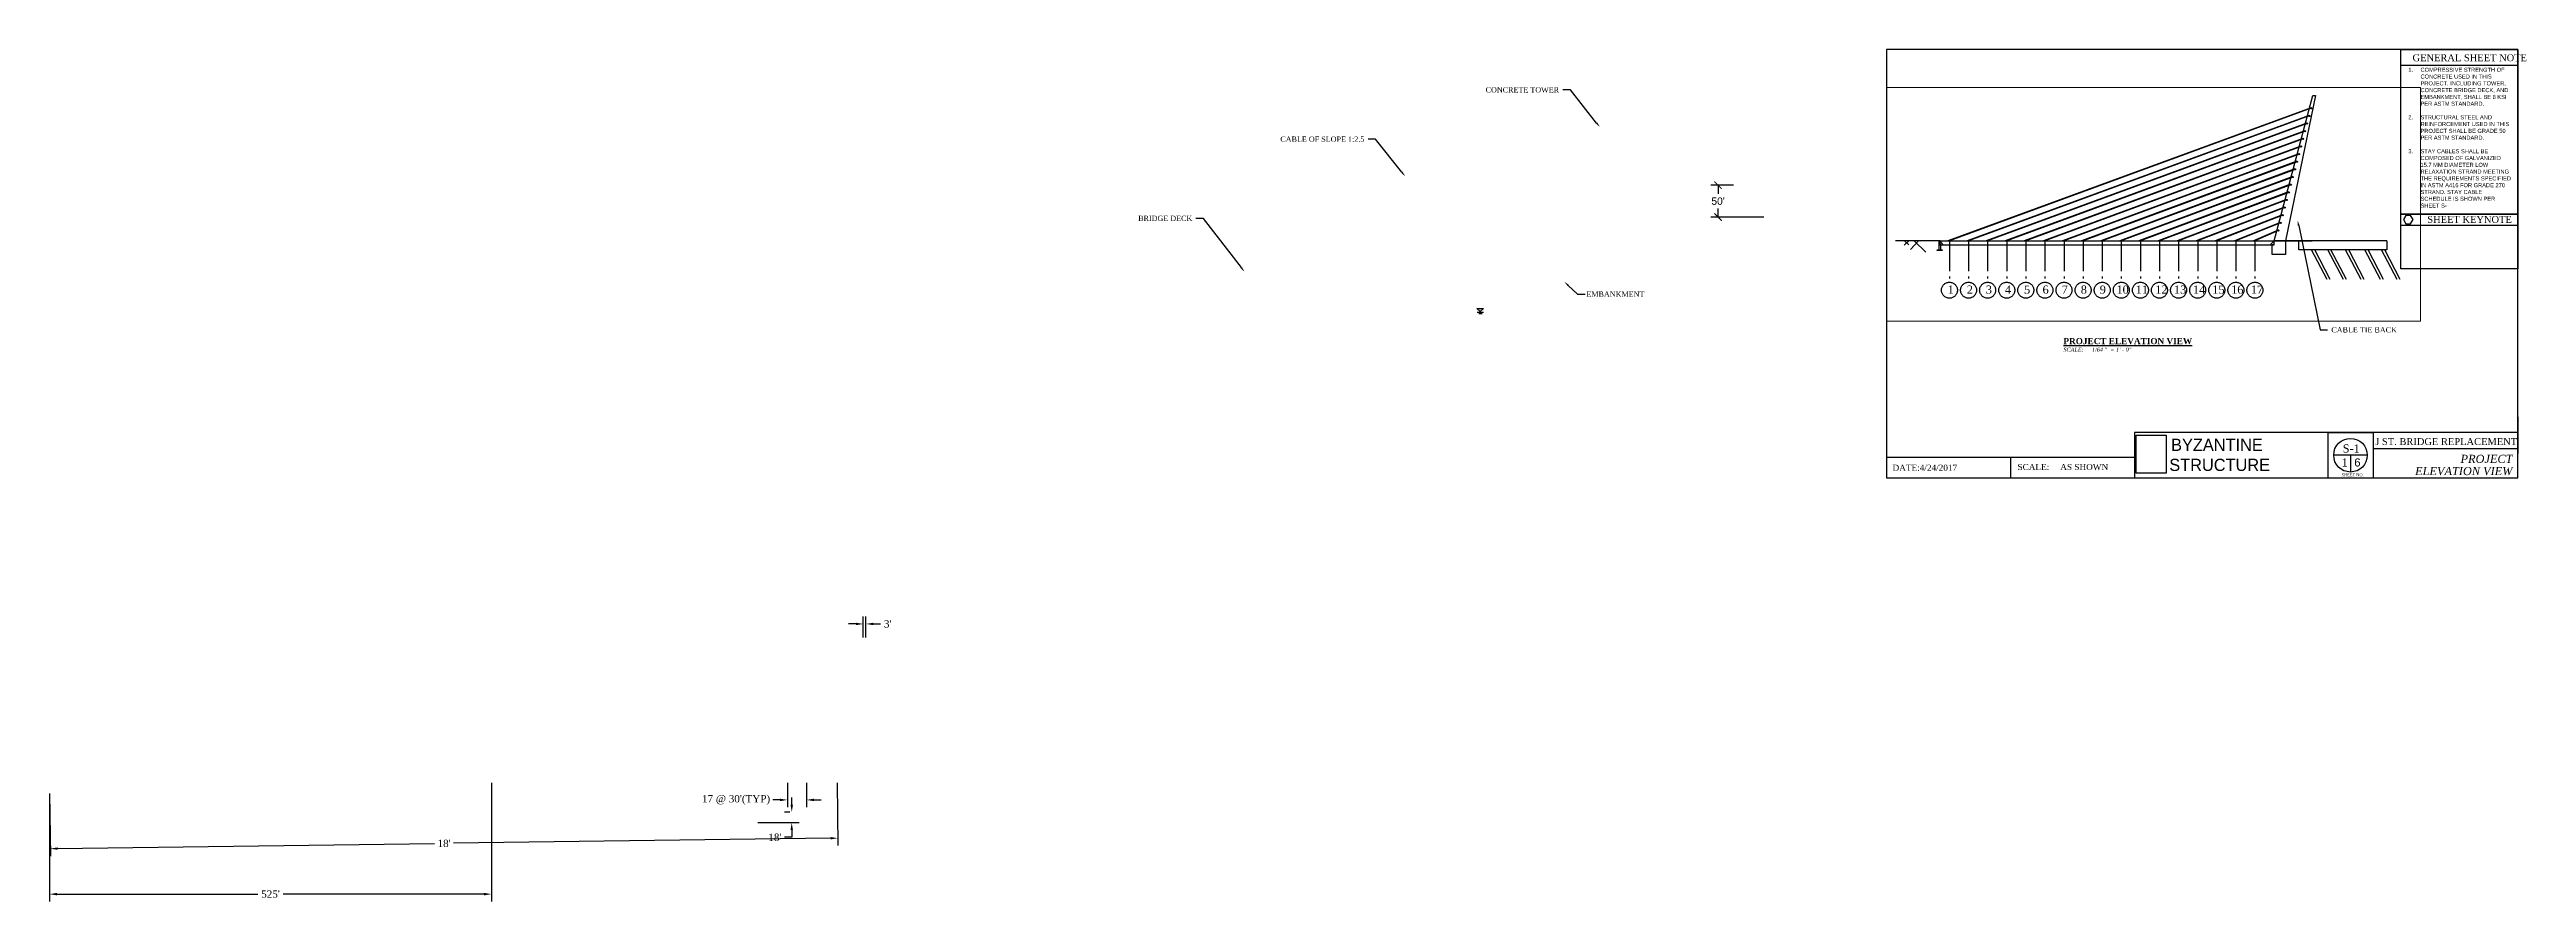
# Paper-space layout 'Elevation Dwg' of a CAD drawing. Header units: feet. Extents: x -45.1 to 15.7, y -10.4 to 10.5.
# The model-space entities are those that its viewports show. They can reach past a viewport. Long polylines and large blocks are cut down to what shows.
import ezdxf
from ezdxf import colors
from ezdxf.entities.mleader import LeaderData, LeaderLine
from ezdxf.enums import TextEntityAlignment as Align
from ezdxf.math import Vec2, Vec3

# ---------------------------------------------------------------- set-up
doc = ezdxf.new("R2010")
doc.units = ezdxf.units.FT
doc.header["$MEASUREMENT"] = 0
doc.header["$XCLIPFRAME"] = 0
doc.linetypes.add('ACAD_ISO03W100', pattern=[30, 12, -18])
doc.linetypes.add('CENTER2', pattern=[1.125, 0.75, -0.125, 0.125, -0.125])
doc.styles.add('Annotative', font='arial.ttf')
doc.styles.add('Bridge 122L', font='times.ttf')
doc.styles.get("Standard").update_dxf_attribs({"font": 'times.ttf'})
doc.dimstyles.new('Bridge 122L', dxfattribs={"dimtxt": 0.18, "dimasz": 0.18, "dimexe": 0.18, "dimexo": 0.0625, "dimgap": 0.09, "dimtad": 0, "dimtih": 1, "dimtoh": 1, "dimdec": 0, "dimzin": 0, "dimdsep": 46, "dimlunit": 3, "dimtxsty": 'Annotative', "dimblk": 'ARCHTICK', "dimcen": 0.09, "dimadec": 1, "dimazin": 0, "dimtfac": 1, "dimtdec": 0, "dimtofl": 0, "dimtmove": 0, "dimatfit": 3, "dimfxl": 1, "dimtolj": 1, "dimtzin": 0, "dimarcsym": 0})
doc.dimstyles.get("Standard").update_dxf_attribs({"dimtxt": 0.18, "dimasz": 0.18, "dimexe": 0.18, "dimexo": 0.0625, "dimgap": 0.09, "dimtad": 0, "dimtih": 1, "dimtoh": 1, "dimdec": 4, "dimzin": 0, "dimdsep": 46, "dimtxsty": 'Standard', "dimcen": 0.09, "dimadec": 0, "dimazin": 0, "dimtfac": 1, "dimtdec": 4, "dimtofl": 0, "dimtmove": 0, "dimatfit": 3, "dimfxl": 1, "dimtolj": 1, "dimtzin": 0, "dimarcsym": 0})
picture_1 = doc.add_image_def('image1.jpg', size_in_pixel=(215, 288))

# ---------------------------------------------------------------- blocks, each defined once
blk = doc.blocks.new('*D3')
at = {"color": 0, "lineweight": -2, "transparency": 16777216}
for p, q in [((-26.98, -7.488), (-26.98, -8.086)), ((-26.511, -7.488), (-26.511, -8.086)), ((-27.16, -7.906), (-27.34, -7.906)), ((-26.331, -7.906), (-26.151, -7.906))]:
    blk.add_line(p, q, dxfattribs=at)
at = {"color": 0, "transparency": 16777216}
for points in [[(-27.16, -7.876), (-27.16, -7.936), (-26.98, -7.906)], [(-26.331, -7.876), (-26.331, -7.936), (-26.511, -7.906)]]:
    blk.add_solid(points, dxfattribs=at)
at = {"layer": 'Defpoints', "color": 0, "transparency": 16777216}
for p in [(-26.98, -7.425), (-26.511, -7.425), (-26.98, -7.906)]:
    blk.add_point(p, dxfattribs=at)
at = {"color": 0, "transparency": 16777216, "insert": (-28.241, -7.906), "char_height": 0.18, "attachment_point": 5}
blk.add_mtext("\\A1;17 @ 30'(TYP)", dxfattribs=at)
blk = doc.blocks.new('*D4')
at = {"color": 0, "lineweight": -2, "transparency": 16777216}
for p, q in [((-45.095, -7.747), (-45.095, -10.399)), ((-34.245, -7.488), (-34.245, -10.399)), ((-44.915, -10.219), (-39.983, -10.219)), ((-34.425, -10.219), (-39.357, -10.219))]:
    blk.add_line(p, q, dxfattribs=at)
at = {"color": 0, "transparency": 16777216}
for points in [[(-44.915, -10.189), (-44.915, -10.249), (-45.095, -10.219)], [(-34.425, -10.189), (-34.425, -10.249), (-34.245, -10.219)]]:
    blk.add_solid(points, dxfattribs=at)
at = {"layer": 'Defpoints', "color": 0, "transparency": 16777216}
for p in [(-45.095, -7.685), (-34.245, -7.425), (-45.095, -10.219)]:
    blk.add_point(p, dxfattribs=at)
at = {"color": 0, "transparency": 16777216, "insert": (-39.67, -10.219), "char_height": 0.18, "attachment_point": 5}
blk.add_mtext("\\A1;525'", dxfattribs=at)
blk = doc.blocks.new('_ArchTick')
at = {"color": 0, "linetype": 'ByBlock', "const_width": 0.15}
blk.add_lwpolyline([(-0.5, -0.5), (0.5, 0.5)], dxfattribs=at)
blk = doc.blocks.new('*D5')
at = {"color": 0, "linetype": 'Continuous', "lineweight": -2, "transparency": 16777216}
for p, q in [((-3.755, 7.184), (-4.313, 7.184)), ((-4.133, 7.184), (-4.133, 6.975)), ((-3.008, 6.403), (-4.313, 6.403)), ((-4.133, 6.403), (-4.133, 6.611))]:
    blk.add_line(p, q, dxfattribs=at)
at = {"layer": 'Defpoints', "color": 0, "transparency": 16777216}
for p in [(-3.692, 7.184), (-4.133, 6.403), (-2.945, 6.403)]:
    blk.add_point(p, dxfattribs=at)
at = {"color": 0, "lineweight": -2, "transparency": 16777216, "xscale": 0.18, "yscale": 0.18, "zscale": 0.18}
for p, rotation in [((-4.133, 7.184), 90), ((-4.133, 6.403), 270)]:
    blk.add_blockref('_ArchTick', p, dxfattribs=dict(at, rotation=rotation))
at = {"color": 0, "transparency": 16777216, "insert": (-4.133, 6.793), "char_height": 0.18, "attachment_point": 5, "style": 'Annotative'}
blk.add_mtext("\\A1;50'", dxfattribs=at)
blk = doc.blocks.new('*D6')
at = {"color": 0, "lineweight": -2, "transparency": 16777216}
for p, q in [((-26.874, -8.026), (-26.874, -7.846)), ((-27.703, -8.464), (-26.694, -8.464)), ((-26.92, -8.206), (-27.054, -8.206)), ((-26.874, -8.824), (-27.054, -8.824)), ((-26.874, -8.644), (-26.874, -8.824))]:
    blk.add_line(p, q, dxfattribs=at)
at = {"color": 0, "transparency": 16777216}
for points in [[(-26.904, -8.026), (-26.844, -8.026), (-26.874, -8.206)], [(-26.904, -8.644), (-26.844, -8.644), (-26.874, -8.464)]]:
    blk.add_solid(points, dxfattribs=at)
at = {"layer": 'Defpoints', "color": 0, "transparency": 16777216}
for p in [(-27.765, -8.464), (-26.874, -8.464), (-26.857, -8.206)]:
    blk.add_point(p, dxfattribs=at)
at = {"color": 0, "transparency": 16777216, "insert": (-27.288, -8.824), "char_height": 0.18, "attachment_point": 5}
blk.add_mtext("\\A1;18'", dxfattribs=at)
blk = doc.blocks.new('*D8')
at = {"color": 0, "lineweight": -2, "transparency": 16777216}
for p, q in [((-45.094, -7.747), (-45.074, -9.284)), ((-25.76, -7.489), (-25.739, -9.025)), ((-44.896, -9.101), (-35.643, -8.977)), ((-25.922, -8.847), (-35.175, -8.971))]:
    blk.add_line(p, q, dxfattribs=at)
at = {"color": 0, "transparency": 16777216}
for points in [[(-44.896, -9.071), (-44.896, -9.131), (-45.076, -9.104)], [(-25.922, -8.817), (-25.921, -8.877), (-25.742, -8.845)]]:
    blk.add_solid(points, dxfattribs=at)
at = {"layer": 'Defpoints', "color": 0, "transparency": 16777216}
for p in [(-45.095, -7.685), (-25.761, -7.426), (-25.742, -8.845)]:
    blk.add_point(p, dxfattribs=at)
at = {"color": 0, "transparency": 16777216, "insert": (-35.409, -8.974), "char_height": 0.18, "attachment_point": 5}
blk.add_mtext("\\A1;18'", dxfattribs=at)
blk = doc.blocks.new('*D11')
at = {"color": 0, "lineweight": -2, "transparency": 16777216}
for p, q in [((-25.3, -3.586), (-25.48, -3.586)), ((-25.12, -3.921), (-25.12, -3.406)), ((-25.052, -3.921), (-25.052, -3.406)), ((-24.872, -3.586), (-24.692, -3.586))]:
    blk.add_line(p, q, dxfattribs=at)
at = {"color": 0, "transparency": 16777216}
for points in [[(-25.3, -3.556), (-25.3, -3.616), (-25.12, -3.586)], [(-24.872, -3.556), (-24.872, -3.616), (-25.052, -3.586)]]:
    blk.add_solid(points, dxfattribs=at)
at = {"layer": 'Defpoints', "color": 0, "transparency": 16777216}
for p in [(-25.052, -3.586), (-25.12, -3.984), (-25.052, -3.984)]:
    blk.add_point(p, dxfattribs=at)
at = {"color": 0, "transparency": 16777216, "insert": (-24.519, -3.586), "char_height": 0.18, "attachment_point": 5}
blk.add_mtext("\\A1;3'", dxfattribs=at)
blk = doc.blocks.new('Sheet Number')
for p, q in [((11.806, 0.557), (10.98, 0.557)), ((11.393, 0.557), (11.393, 0.144))]:
    blk.add_line(p, q)
blk.add_circle((11.393, 0.557), 0.413)
for tag, p in [('S-1', (11.411, 0.721)), ('1', (11.251, 0.38))]:
    blk.add_attdef(tag, text='', height=0.2).set_placement(p, align=Align.MIDDLE)
at = {"style": 'Annotative'}
blk.add_attdef('6', text='', height=0.2, dxfattribs=at).set_placement((11.563, 0.379), align=Align.MIDDLE)

msp = doc.modelspace()

# ---------------------------------------------------------------- linework, layer by layer
for p, q in [((597035, 591840), (597768, 594576)), ((597816, 594576), (597251, 591840)), ((597768, 594576), (597816, 594576)), ((597734, 594345), (590887, 591840)), ((597738, 594336), (590915, 591840)), ((597695, 594201), (591247, 591840)), ((597700, 594192), (591275, 591840)), ((597656, 594057), (591607, 591840)), ((597661, 594048), (591635, 591840)), ((597618, 593913), (591967, 591840)), ((597623, 593904), (591995, 591840)), ((597579, 593769), (592327, 591840)), ((597584, 593760), (592355, 591840)), ((597541, 593625), (592687, 591840)), ((597545, 593616), (592715, 591840)), ((597502, 593481), (593047, 591840)), ((597507, 593472), (593075, 591840)), ((597464, 593337), (593407, 591840)), ((597470, 593329), (593435, 591840)), ((597425, 593193), (593767, 591840)), ((597432, 593185), (593795, 591840)), ((597387, 593049), (594127, 591840)), ((597391, 593040), (594155, 591840)), ((597348, 592905), (594488, 591840)), ((597353, 592896), (594515, 591840)), ((597309, 592761), (594848, 591840)), ((597314, 592752), (594875, 591840)), ((597271, 592617), (595208, 591840)), ((597275, 592608), (595235, 591840)), ((597232, 592473), (595568, 591840)), ((597237, 592464), (595595, 591840)), ((597194, 592329), (595928, 591840)), ((597198, 592320), (595955, 591840)), ((597155, 592185), (596289, 591840)), ((597160, 592176), (596315, 591840)), ((590735, 591840), (589899, 591840)), ((590149, 591839), (590064, 591754)), ((590070, 591839), (590149, 591760)), ((590329, 591839), (590180, 591676)), ((590251, 591839), (590470, 591624)), ((590733, 591840), (590715, 591840)), ((590735, 591840), (597035, 591840)), ((590735, 591840), (590735, 591762)), ((590735, 591840), (597035, 591840)), ((590735, 591762), (597035, 591762)), ((597116, 592041), (596650, 591840)), ((597121, 592032), (596675, 591840)), ((597035, 591762), (597000, 591762)), ((597000, 591760), (597000, 591753)), ((597035, 591762), (597035, 591840)), ((597035, 591840), (597755, 591840)), ((597035, 591840), (597251, 591840)), ((597251, 591840), (597251, 591840)), ((597500, 591667), (597500, 591840)), ((599161, 591839), (599161, 591667)), ((599161, 591667), (597500, 591667)), ((598036, 591110), (597743, 591667)), ((598096, 591110), (597803, 591667)), ((598342, 591110), (598049, 591667)), ((598402, 591110), (598109, 591667)), ((598677, 591110), (598384, 591667)), ((598737, 591110), (598444, 591667)), ((599040, 591110), (598748, 591667)), ((599100, 591110), (598807, 591667)), ((599355, 591110), (599063, 591667)), ((599415, 591110), (599122, 591667))]:
    msp.add_line(p, q)
at = {"linetype": 'ACAD_ISO03W100'}
for p, q in [((590799, 591762), (590735, 591840)), ((597035, 591840), (596962, 591762))]:
    msp.add_line(p, q, dxfattribs=at)
for points in [[(590751, 591760), (590735, 591760), (590733, 591760), (590733, 591840), (590715, 591840), (590715, 591753), (590715, 591668)], [(590751, 591668), (590751, 591760)], [(597000, 591760), (597035, 591760), (597037, 591760), (597037, 591840), (597251, 591840), (597251, 591753), (597251, 591580), (597000, 591580), (597000, 591753)], [(590751, 591668), (590781, 591668), (590781, 591656), (590685, 591656), (590685, 591668), (590715, 591668)]]:
    msp.add_lwpolyline(points)
for centre in [(597661, 594048), (597700, 594192), (597738, 594336), (597545, 593616), (597584, 593760), (597623, 593904), (597432, 593185), (597470, 593329), (597507, 593472), (597314, 592752), (597353, 592896), (597391, 593040), (597160, 592176), (597198, 592320), (597237, 592464), (597275, 592608), (597121, 592032)]:
    msp.add_circle(centre, 10.3)
msp.add_open_spline([(599161, 591839), (597758, 591839), (597397, 591839), (597035, 591840), (597035, 591840), (597035, 591840), (597035, 591840)], degree=3, knots=[0, 0, 0, 0, 1, 1, 1, 1.210173, 1.210173, 1.210173, 1.210173])
msp.add_point((590735, 591840))

psp = doc.layouts.new('Elevation Dwg')

# ---------------------------------------------------------------- linework, layer by layer
for p, q in [((15.50081116, 10.51559009), (15.50081116, 10.51559009)), ((15.50081116, 10.51559009), (15.50081116, 10.51559009)), ((12.6275998, 10.12900545), (15.50081116, 10.12900545)), ((12.6275998, 6.20796746), (15.50081116, 6.20796746)), ((-10.04662522, 4.06408713), (-9.89086396, 4.06408713)), ((-10.0096132, 4.03815231), (-9.92787597, 4.03815231)), ((15.50081116, 0), (15.50081116, 1.5)), ((15.50081116, 1.5), (15.50081116, 1)), ((10.8380107, 1.11382014), (11.9480107, 1.11382014)), ((15.50081116, 1.11382014), (11.21830952, 1.11382014)), ((11.9480107, 1.11382014), (11.9480107, 0)), ((15.50081116, 0.71382014), (11.9480107, 0.71382014)), ((15.50081116, 1), (15.50081116, 0.6)), ((6.08734221, 0.5), (0, 0.5)), ((0, 0), (6.50081116, 0)), ((3.04367111, 0.5), (3.04367111, 0)), ((11.50081116, 0), (12.10081116, 0))]:
    psp.add_line(p, q)
at = {"linetype": 'CENTER2'}
for p, q in [((1.54750899, 5.82275964), (1.54750899, 4.8929915)), ((1.54750899, 5.82275964), (1.54750899, 4.8929915)), ((2.01625899, 5.82275964), (2.01625899, 4.8929915)), ((2.48500899, 5.82275964), (2.48500899, 4.8929915)), ((2.95375899, 5.82275964), (2.95375899, 4.8929915)), ((3.42250899, 5.82275964), (3.42250899, 4.8929915)), ((3.89125899, 5.82275964), (3.89125899, 4.8929915)), ((4.36000899, 5.82275964), (4.36000899, 4.8929915)), ((4.82875899, 5.82275964), (4.82875899, 4.8929915)), ((5.29750899, 5.82275964), (5.29750899, 4.8929915)), ((5.76625899, 5.82275964), (5.76625899, 4.8929915)), ((6.23500899, 5.82275964), (6.23500899, 4.8929915)), ((6.70375899, 5.82275964), (6.70375899, 4.8929915)), ((7.17250899, 5.82275964), (7.17250899, 4.8929915)), ((7.64125899, 5.82275964), (7.64125899, 4.8929915)), ((8.11000899, 5.82275964), (8.11000899, 4.8929915)), ((8.57875899, 5.82275964), (8.57875899, 4.8929915)), ((9.04750899, 5.82275964), (9.04750899, 4.8929915))]:
    psp.add_line(p, q, dxfattribs=at)
for points in [[(0, 10.51559009), (0, 0), (15.50081116, 0), (15.50081116, 10.51559009)], [(15.50081116, 10.51559009), (15.50081116, 6.47707632), (12.6275998, 6.47707632), (12.6275998, 10.51559009)], [(12.6275998, 5.12846858), (12.6275998, 6.47707632), (15.50081116, 6.47707632), (15.50081116, 5.12846858)], [(12.86974259, 6.24056749), (12.92768765, 6.34093127), (12.86974259, 6.44129506), (12.75385248, 6.44129506), (12.69590742, 6.34093127), (12.75385248, 6.24056749)], [(-9.8939029, 4.16017321), (-9.97253315, 4.08123584), (-10.05116341, 4.16017321)]]:
    psp.add_lwpolyline(points, close=True)
for points in [[(11.21830952, 1.11382014), (6.08734221, 1.11382014), (6.08734221, 0)], [(10.8380107, 1.11382014), (10.8380107, 0)]]:
    psp.add_lwpolyline(points)
at = {"linetype": 'ACAD_ISO03W100'}
for centre in [(1.54750899, 4.60781112), (2.01625899, 4.60781112), (2.48500899, 4.60781112), (2.95375899, 4.60781112), (3.42250899, 4.60781112), (3.89125899, 4.60781112), (4.36000899, 4.60781112), (4.82875899, 4.60781112), (5.29750899, 4.60781112), (5.76625899, 4.60781112), (6.23500899, 4.60781112), (6.70375899, 4.60781112), (7.17250899, 4.60781112), (7.64125899, 4.60781112), (8.11000899, 4.60781112), (8.57875899, 4.60781112), (9.04750899, 4.60781112)]:
    psp.add_circle(centre, 0.19641206, dxfattribs=at)

# ---------------------------------------------------------------- block references
psp.add_blockref('Sheet Number', (0, 0)).add_auto_attribs({'6': '6', '1': '1', 'S-1': 'S-1'})

# ---------------------------------------------------------------- texts
for s, width, gutter_width, heights, insert, char_height, attachment_point in [('GENERAL SHEET NOTE', 3.0363088888, 1, [0.17379957], (15.72573321, 10.22619155), 0.17, 9), ('\\pi-0.3,l0.4,t0.4;{\\fArial|b0|i0|c0|p34;1.^ICOMPRESSIVE STRENGTH OF CONCRETE USED IN THIS PROJECT, INCLUDING TOWER, CONCRETE BRIDGE DECK, AND EMBANKMENT, SHALL BE 8 KSI PER ASTM STANDARD.\\P\\P2.^ISTRUCTURAL STEEL AND REINFORCEMENT USED IN THIS PROJECT SHALL BE GRADE 50 PER ASTM STANDARD.  \\P\\P3.^ISTAY CABLES SHALL BE COMPOSED OF GALVANIZED 15.7 MM DIAMETER LOW RELAXATION STRAND MEETING THE REQUIREMENTS SPECIFIED IN ASTM A416 FOR GRADE 270 STRAND. STAY CABLE SCHEDULE IS SHOWN PER SHEET S-}', 2.6498062996, 0.75, [0], (12.71238969, 10.06923719), 0.1, 1), ('SHEET KEYNOTE', 2.3396184216, 1, [0.10259937], (15.35374636, 6.25766678), 0.17, 9), ('{\\fTimes New Roman|b1|i0|c0|p18;\\LPROJECT ELEVATION VIEW}', 5.2880208449, 0.75, [0], (4.34554624, 3.43235543), 0.15, 1), ('J ST. BRIDGE REPLACEMENT', 4.2825016445, 1, [0], (15.48297078, 0.80294134), 0.17, 9), ('SHEET NO.', 0.7348315965, 1, [0], (11.1759879, 0.10826661), 0.07, 1)]:
    psp.add_mtext_dynamic_manual_height_columns(s, width=width, gutter_width=gutter_width, heights=heights, dxfattribs=dict(insert=insert, char_height=char_height, attachment_point=attachment_point))
at = {"linetype": 'ACAD_ISO03W100', "lineweight": 100, "char_height": 0.2, "attachment_point": 1}
for s, insert in [('1', (1.50357169, 4.72231805)), ('1', (1.50357169, 4.72231805)), ('2', (1.97232169, 4.72231805)), ('3', (2.44107169, 4.72231805)), ('4', (2.90982169, 4.72231805)), ('5', (3.37857169, 4.72231805)), ('6', (3.83260152, 4.72231805)), ('7', (4.30380486, 4.72231805)), ('8', (4.77095368, 4.72231805)), ('9', (5.23631664, 4.72231805)), ('10', (5.64739903, 4.72231805)), ('11', (6.12025524, 4.72231805)), ('12', (6.59964473, 4.72231805)), ('13', (7.06087275, 4.72231805)), ('14', (7.52645495, 4.72231805)), ('15', (8.00183062, 4.72231805)), ('16', (8.46227985, 4.72231805)), ('17', (8.94660936, 4.72231805))]:
    psp.add_mtext_dynamic_manual_height_columns(s, width=0.295575523, gutter_width=1, heights=[0], dxfattribs=dict(at, insert=insert))
at = {"attachment_point": 1, "style": 'Bridge 122L'}
for s, width, insert, char_height in [('\\A1;\\pi-0.3,l0.4,t0.8;{\\fTimes New Roman|b0|i1|c0|p18;SCALE:^I1/64 "  = 1\' - 0"}', 2.8399698891, (4.24432847, 3.19723766), 0.1), ('\\pi-0.45,l0.6,t1.2;SCALE:^IAS SHOWN ', 3.610622666, (3.06784752, 0.34211269), 0.15)]:
    psp.add_mtext_dynamic_manual_height_columns(s, width=width, gutter_width=0.75, heights=[0], dxfattribs=dict(at, insert=insert, char_height=char_height))
at = {"char_height": 0.3, "attachment_point": 1}
for s, insert, width in [('{\\fHarrington|b0|i0|c0|p82;BYZANTINE}', (6.98885562, 0.96158619), 2.788092916), ('{\\fBankGothic Lt BT|b0|i0|c0|p34;STRUCTURE}', (6.94443167, 0.46891569), 2.0704230008)]:
    psp.add_mtext(s, dxfattribs=dict(at, insert=insert, width=width))
at = {"insert": (15.36980985, 0.06233828), "char_height": 0.2, "attachment_point": 9, "line_spacing_factor": 0.9}
psp.add_mtext_dynamic_manual_height_columns('{\\fTimes New Roman|b0|i1|c0|p18;PROJECT\\PELEVATION VIEW}', width=2.9690823123, gutter_width=1, heights=[0], dxfattribs=at)
psp.add_attdef('DATE:4/24/2017', (0.1507606, 0.17396852), '', height=0.15)

# ---------------------------------------------------------------- dimensions: what is measured, and where the dimension line sits
dim = psp.add_linear_dim(base=(-4.13337719, 6.40259634), p1=(-3.69249479, 7.18384634), p2=(-2.94547101, 6.40259634), angle=90, text="50'", dimstyle='Bridge 122L')
dim.commit()
dim.dimension.update_dxf_attribs({"geometry": '*D5', "text_midpoint": (-4.13337719, 6.79322134)})
for base, p1, p2, text, picture, middle in [((-25.0518991, -3.58561712), (-25.11999561, -3.98393476), (-25.0518991, -3.98393476), "3'", '*D11', (-24.5191433, -3.58561712)), ((-45.09499594, -10.2191219), (-34.24516346, -7.42504552), (-45.09499594, -7.68469033), "525'", '*D4', (-39.6700797, -10.2191219)), ((-26.97953846, -7.90566138), (-26.51078846, -7.42504552), (-26.97953846, -7.42504552), "17 @ 30'(TYP)", '*D3', (-28.24076629, -7.90566138))]:
    dim = psp.add_linear_dim(base=base, p1=p1, p2=p2, text=text, dimstyle='Standard', override={"dimlfac": -768})
    dim.commit()
    dim.dimension.update_dxf_attribs({"geometry": picture, "text_midpoint": middle})
dim = psp.add_aligned_dim(p1=(-45.09499594, -7.68469033), p2=(-25.76073448, -7.42620416), distance=-1.41899609, text="18'", dimstyle='Standard', override={"dimlfac": -768})
dim.commit()
dim.dimension.update_dxf_attribs({"geometry": '*D8', "text_midpoint": (-35.40889588, -8.97431653)})
dim = psp.add_linear_dim(base=(-26.87413763, -8.46409506), p1=(-26.85747732, -8.20629552), p2=(-27.76519318, -8.46409506), angle=90, text="18'", dimstyle='Standard', override={"dimlfac": -768})
dim.commit()
dim.dimension.update_dxf_attribs({"geometry": '*D6', "text_midpoint": (-27.28840776, -8.82409506)})

# ---------------------------------------------------------------- pictures from other files: only their frames are drawn
image = psp.add_image(picture_1, insert=(6.12964145, 0.07481458), size_in_units=(0.74652778, 1))
image.set_boundary_path([(-0.1364924, 7.203723), (211.3589665, 275.7695327)])
image.dxf.flags = 15

# ---------------------------------------------------------------- leaders
ml = psp.add_multileader_mtext('Standard')
ml.set_content('CONCRETE TOWER', color=256)
ml.set_leader_properties()
ml.build(insert=Vec2(0, 0))
ml.multileader.update_dxf_attribs({"dogleg_length": 0.36, "arrow_head_size": 0.13})
ctx = ml.context
ctx.base_point, ctx.char_height, ctx.arrow_head_size, ctx.landing_gap_size, ctx.plane_origin = Vec3(-9.86378126, 9.5237312), 0.13, 0.13, 0.09, Vec3(-7.03246698, 8.61011618)
ctx.text_align_type = 2
notes = []
notes.append((ctx, [(0, (1, 1, 0), (-7.75909783, 9.5237312), (-1, 0), 0.18650751, [(0, [(-7.03246698, 8.61011618)], 0, [])])]))
ctx.mtext.insert, ctx.mtext.alignment, ctx.mtext.flow_direction = Vec3(-8.03560534, 9.59018397), 3, 5
ml = psp.add_multileader_mtext('Standard')
ml.set_content('CABLE OF SLOPE 1:2.5', color=256)
ml.set_leader_properties()
ml.build(insert=Vec2(0, 0))
ml.multileader.update_dxf_attribs({"dogleg_length": 0.36, "arrow_head_size": 0.13})
ctx = ml.context
ctx.base_point, ctx.char_height, ctx.arrow_head_size, ctx.landing_gap_size, ctx.plane_origin = Vec3(-14.88091399, 8.31450984), 0.13, 0.13, 0.09, Vec3(-11.81293784, 7.40089482)
ctx.text_align_type = 2
notes.append((ctx, [(0, (1, 1, 0), (-12.53956869, 8.31450984), (-1, 0), 0.18650751, [(0, [(-11.81293784, 7.40089482)], 0, [])])]))
ctx.mtext.insert, ctx.mtext.alignment, ctx.mtext.flow_direction = Vec3(-12.81607621, 8.38096262), 3, 5
ml = psp.add_multileader_mtext('Standard')
ml.set_content('BRIDGE DECK', color=256)
ml.set_leader_properties()
ml.build(insert=Vec2(0, 0))
ml.multileader.update_dxf_attribs({"dogleg_length": 0.36, "arrow_head_size": 0.13})
ctx = ml.context
ctx.base_point, ctx.char_height, ctx.arrow_head_size, ctx.landing_gap_size, ctx.plane_origin = Vec3(-18.41336332, 6.36946931), 0.13, 0.13, 0.09, Vec3(-15.75642082, 5.0578319)
ctx.text_align_type = 2
notes.append((ctx, [(0, (1, 1, 0), (-16.76344557, 6.36946931), (-1, 0), 0.18650751, [(0, [(-15.75642082, 5.0578319)], 0, [])])]))
ctx.mtext.insert, ctx.mtext.alignment, ctx.mtext.flow_direction = Vec3(-17.03995308, 6.43592208), 3, 5
ml = psp.add_multileader_mtext('Standard')
ml.set_content('CABLE TIE BACK', color=256, style='Bridge 122L')
ml.set_leader_properties()
ml.build(insert=Vec2(0, 0))
ml.multileader.update_dxf_attribs({"dogleg_length": 0.36, "arrow_head_size": 0.13})
ctx = ml.context
ctx.base_point, ctx.char_height, ctx.arrow_head_size, ctx.landing_gap_size, ctx.plane_origin = Vec3(10.83238918, 3.63247382), 0.13, 0.13, 0.09, Vec3(11.73036353, 7.13502659)
notes.append((ctx, [(1, (1, 1, 0), (10.64588167, 3.63247382), (1, 0), 0.18650751, [(0, [(10.0947109, 6.32245664)], 0, [])])]))
ctx.mtext.insert, ctx.mtext.flow_direction = Vec3(10.92238918, 3.69892659), 5
ml = psp.add_multileader_mtext('Standard')
ml.set_content('EMBANKMENT', color=256)
ml.set_leader_properties()
ml.build(insert=Vec2(0, 0))
ml.multileader.update_dxf_attribs({"dogleg_length": 0.18650751, "arrow_head_size": 0.13})
ctx = ml.context
ctx.base_point, ctx.char_height, ctx.arrow_head_size, ctx.landing_gap_size, ctx.plane_origin = Vec3(-7.39915303, 4.5108361), 0.13, 0.13, 0.09, Vec3(-6.84145136, 5.05634957)
ctx.text_align_type = 2
notes.append((ctx, [(0, (1, 1, 0), (-7.58566054, 4.5108361), (1, 0), 0.18650751, [(0, [(-7.905962, 4.81305127)], 0, [])])]))
ctx.mtext.insert, ctx.mtext.alignment, ctx.mtext.flow_direction = Vec3(-5.94223162, 4.5768671), 3, 5
for ctx, leaders in notes:
    for number, flags, end, landing, length, lines in leaders:
        leader = LeaderData()
        leader.index, (leader.has_last_leader_line, leader.has_dogleg_vector, leader.attachment_direction) = number, flags
        leader.last_leader_point, leader.dogleg_vector, leader.dogleg_length = Vec3(end), Vec3(landing), length
        for number, points, colour, breaks in lines:
            line = LeaderLine()
            line.index, line.vertices, line.color, line.breaks = number, Vec3.list(points), colors.encode_raw_color(colour), breaks
            leader.lines.append(line)
        ctx.leaders.append(leader)

# ---------------------------------------------------------------- viewports
at = {"layer": 'Defpoints', "view_target_point": (594234.37649462, 592570.18150759)}
psp.add_viewport(center=(6.55394223, 6.71363678), size=(13.10788446, 5.733153709), view_center_point=(526.00618201, -45.68182545), view_height=4403.0620484963, dxfattribs=at)

doc.saveas('drawing.dxf')
